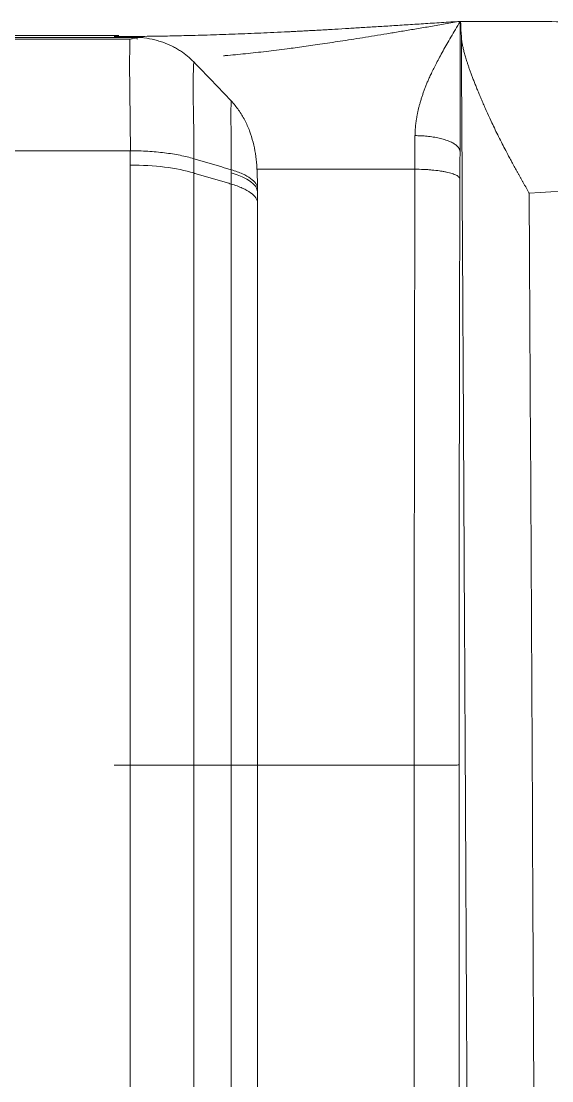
# Model space of a CAD drawing. Header units: inches. Extents: x 3778 to 56227, y -16914 to 35091.
# Drawn here: x 43234.4 to 43240.27, y -12594.39 to -12582.66 of the extents above; entities that cross this region are included whole.
import ezdxf

# ---------------------------------------------------------------- set-up
doc = ezdxf.new("R2010")
doc.units = ezdxf.units.IN
doc.header["$LTSCALE"] = 100
doc.header["$MEASUREMENT"] = 0
doc.layers.add('2-con', color=2, linetype='Continuous')
doc.layers.add('mark-B', color=2, linetype='Continuous', lineweight=20)

# ---------------------------------------------------------------- blocks, each defined once
blk = doc.blocks.new('무풍1WAY 대형')
at = {"layer": 'mark-B'}
for p, q in [((-555.2, -488.058), (-555.201, -481.705)), ((-554.703, -481.7), (-554.702, -488.054)), ((-554.71, -494.654), (-554.709, -494.654)), ((-554.709, -494.654), (-552.958, -494.654)), ((-551.681, -496.113), (-551.699, -496.114)), ((-551.699, -496.114), (0.012, -496.114)), ((-551.433, -496.135), (-550.527, -496.135)), ((-550.527, -496.135), (550.963, -496.135))]:
    blk.add_line(p, q, dxfattribs=at)
for centre, major_axis, ratio, start_param, end_param in [((-555.964, -488.441), (0, -43.794), 0.017455, 1.430909, 1.579525), ((-555.467, -488.441), (0, -44.292), 0.017259, 1.430061, 1.579525), ((-551.972, -494.403), (0.996, 0), 0.298095, 3.141611, 3.926983), ((-551.56, -494.403), (-0.996, 0), 0.297705, 0.78539, 1.570781)]:
    blk.add_ellipse(centre, major_axis=major_axis, ratio=ratio, start_param=start_param, end_param=end_param, dxfattribs=at)
for points, degree, knots in [([(-555.468, -432.394), (-555.461, -435.082), (-555.453, -437.769), (-555.441, -441.796), (-555.437, -443.137), (-555.429, -445.82), (-555.425, -447.161), (-555.419, -449.172), (-555.417, -449.842), (-555.413, -451.182), (-555.411, -451.852), (-555.405, -453.862), (-555.401, -455.201), (-555.394, -457.209), (-555.392, -457.878), (-555.388, -459.216), (-555.385, -459.884), (-555.381, -461.22), (-555.379, -461.887), (-555.374, -463.222), (-555.369, -464.555), (-555.364, -465.887), (-555.359, -467.218), (-555.357, -467.883), (-555.349, -469.877), (-555.344, -471.204), (-555.327, -475.178), (-555.316, -477.818), (-555.292, -483.08), (-555.279, -485.702), (-555.259, -489.62), (-555.25, -491.25), (-555.241, -493.039), (-555.238, -493.526), (-555.236, -493.851), (-555.235, -494.014), (-555.231, -494.826), (-555.227, -495.476), (-555.224, -496.125)], 3, [0, 0, 0, 0, 0.125, 0.125, 0.1875, 0.1875, 0.25, 0.25, 0.28125, 0.28125, 0.3125, 0.3125, 0.375, 0.375, 0.40625, 0.40625, 0.4375, 0.4375, 0.46875, 0.46875, 0.5, 0.53125, 0.53125, 0.5625, 0.5625, 0.625, 0.625, 0.75, 0.75, 0.875, 0.875, 0.9375, 0.953125, 0.960937, 0.960937, 0.96875, 0.96875, 1, 1, 1, 1]), ([(-556.207, -432.543), (-556.2, -435.147), (-556.193, -437.749), (-556.181, -441.649), (-556.177, -442.949), (-556.17, -445.548), (-556.166, -446.847), (-556.16, -448.795), (-556.158, -449.444), (-556.154, -450.742), (-556.152, -451.391), (-556.146, -453.337), (-556.142, -454.635), (-556.136, -456.581), (-556.134, -457.23), (-556.13, -458.528), (-556.127, -459.176), (-556.123, -460.474), (-556.121, -461.122), (-556.116, -462.419), (-556.114, -463.067), (-556.107, -465.009), (-556.103, -466.302), (-556.095, -468.239), (-556.093, -468.884), (-556.088, -470.174), (-556.085, -470.818), (-556.072, -474.037), (-556.061, -476.602), (-556.027, -484.271), (-556.002, -489.347), (-555.974, -494.387)], 3, [0, 0, 0, 0, 0.125, 0.125, 0.1875, 0.1875, 0.25, 0.25, 0.28125, 0.28125, 0.3125, 0.3125, 0.375, 0.375, 0.40625, 0.40625, 0.4375, 0.4375, 0.46875, 0.46875, 0.5, 0.5, 0.5625, 0.5625, 0.59375, 0.59375, 0.625, 0.625, 0.75, 0.75, 1, 1, 1, 1]), ([(-552.968, -494.28), (-552.968, -494.11), (-552.968, -493.76), (-552.968, -493.218), (-552.968, -492.643), (-552.968, -492.036), (-552.968, -491.396), (-552.968, -490.723), (-552.968, -490.017), (-552.968, -489.278), (-552.968, -488.506), (-552.968, -487.701), (-552.968, -486.863), (-552.968, -485.992), (-552.968, -484.168), (-552.968, -481.706), (-552.968, -478.924), (-552.968, -477.07), (-552.968, -476.05), (-552.968, -475.555), (-552.968, -475.273), (-552.968, -474.991), (-552.968, -474.709), (-552.968, -474.427), (-552.968, -474.145), (-552.968, -473.862), (-552.968, -473.58), (-552.968, -473.298), (-552.968, -473.015), (-552.968, -472.733), (-552.968, -472.45), (-552.968, -472.168), (-552.968, -471.885), (-552.968, -471.602), (-552.968, -471.32), (-552.968, -471.037), (-552.968, -470.754), (-552.968, -470.471), (-552.968, -470.188), (-552.968, -469.905), (-552.968, -469.622), (-552.968, -469.339), (-552.968, -469.055), (-552.968, -468.772), (-552.968, -468.489), (-552.968, -468.205), (-552.968, -467.922), (-552.968, -467.638), (-552.968, -467.355), (-552.968, -467.071), (-552.968, -466.787), (-552.968, -466.503), (-552.968, -466.22), (-552.968, -465.936), (-552.968, -465.652), (-552.968, -465.368), (-552.968, -465.084), (-552.968, -464.799), (-552.968, -464.515), (-552.968, -464.231), (-552.968, -463.947), (-552.968, -463.662), (-552.968, -463.378), (-552.968, -463.094), (-552.968, -462.809), (-552.968, -462.525), (-552.968, -462.24), (-552.968, -461.955), (-552.968, -461.671), (-552.968, -461.386), (-552.968, -461.101), (-552.968, -460.816), (-552.968, -460.531), (-552.968, -460.246), (-552.968, -459.961), (-552.968, -459.676), (-552.968, -459.391), (-552.968, -459.106), (-552.968, -458.82), (-552.968, -458.535), (-552.968, -458.25), (-552.968, -457.964), (-552.968, -457.679), (-552.968, -457.393), (-552.968, -457.203), (-552.968, -457.108)], 3, [0, 0, 0, 0, 0.013925, 0.028734, 0.044428, 0.061005, 0.078466, 0.09681, 0.116039, 0.136151, 0.157148, 0.179028, 0.201792, 0.225439, 0.249971, 0.350165, 0.425225, 0.47515, 0.499941, 0.507517, 0.515094, 0.52267, 0.530246, 0.537823, 0.545399, 0.552975, 0.560551, 0.568128, 0.575704, 0.58328, 0.590857, 0.598433, 0.606009, 0.613586, 0.621162, 0.628738, 0.636315, 0.643891, 0.651468, 0.659044, 0.66662, 0.674197, 0.681773, 0.68935, 0.696926, 0.704502, 0.712079, 0.719655, 0.727232, 0.734808, 0.742385, 0.749961, 0.757538, 0.765115, 0.772691, 0.780268, 0.787844, 0.795421, 0.802998, 0.810574, 0.818151, 0.825728, 0.833305, 0.840881, 0.848458, 0.856035, 0.863612, 0.871189, 0.878766, 0.886343, 0.89392, 0.901496, 0.909073, 0.916651, 0.924228, 0.931805, 0.939382, 0.946959, 0.954536, 0.962113, 0.969691, 0.977268, 0.984845, 0.992423, 1, 1, 1, 1]), ([(-552.677, -457.233), (-552.677, -458.807), (-552.677, -460.379), (-552.677, -463.518), (-552.677, -465.085), (-552.677, -468.213), (-552.677, -469.775), (-552.677, -472.893), (-552.677, -474.449), (-552.677, -477.556), (-552.677, -479.106), (-552.677, -481.427), (-552.677, -482.2), (-552.677, -483.744), (-552.677, -486.058), (-552.677, -488.364), (-552.677, -491.432), (-552.677, -492.962), (-552.677, -494.49)], 3, [0, 0, 0, 0, 0.125, 0.125, 0.25, 0.25, 0.375, 0.375, 0.5, 0.5, 0.625, 0.625, 0.6875, 0.6875, 0.75, 0.875, 0.875, 1, 1, 1, 1]), ([(-552.264, -494.612), (-552.264, -491.554), (-552.264, -488.482), (-552.264, -483.854), (-552.264, -482.307), (-552.264, -479.209), (-552.264, -477.656), (-552.264, -474.546), (-552.264, -472.987), (-552.264, -469.865), (-552.264, -468.301), (-552.264, -465.168), (-552.264, -463.599), (-552.264, -460.457), (-552.264, -458.883), (-552.264, -457.307)], 3, [0, 0, 0, 0, 0.25, 0.25, 0.375, 0.375, 0.5, 0.5, 0.625, 0.625, 0.75, 0.75, 0.875, 0.875, 1, 1, 1, 1]), ([(-551.56, -457.359), (-551.56, -458.936), (-551.56, -460.512), (-551.56, -463.657), (-551.56, -465.227), (-551.56, -468.363), (-551.56, -469.928), (-551.56, -473.054), (-551.56, -474.613), (-551.56, -477.727), (-551.56, -479.281), (-551.56, -482.382), (-551.56, -483.93), (-551.56, -488.563), (-551.56, -491.638), (-551.56, -494.699)], 3, [0, 0, 0, 0, 0.125, 0.125, 0.25, 0.25, 0.375, 0.375, 0.5, 0.5, 0.625, 0.625, 0.75, 0.75, 1, 1, 1, 1]), ([(-554.702, -488.054), (-554.734, -488.054), (-554.767, -488.054), (-554.83, -488.054), (-554.861, -488.054), (-554.921, -488.054), (-554.949, -488.055), (-555.003, -488.055), (-555.028, -488.055), (-555.074, -488.056), (-555.095, -488.056), (-555.131, -488.056), (-555.147, -488.056), (-555.172, -488.057), (-555.182, -488.057), (-555.196, -488.058), (-555.2, -488.058), (-555.2, -488.058)], 3, [0, 0, 0, 0, 0.125, 0.125, 0.25, 0.25, 0.375, 0.375, 0.5, 0.5, 0.625, 0.625, 0.75, 0.75, 0.875, 0.875, 1, 1, 1, 1]), ([(-552.968, -494.28), (-552.968, -494.293), (-552.968, -494.306), (-552.968, -494.333), (-552.968, -494.346), (-552.968, -494.373), (-552.968, -494.386), (-552.968, -494.4), (-552.968, -494.402), (-552.968, -494.403), (-552.968, -494.403), (-552.968, -494.403)], 3, [0, 0, 0, 0, 0.324451, 0.324451, 0.648584, 0.648584, 0.972717, 0.972717, 0.999683, 0.999683, 1, 1, 1, 1]), ([(-552.677, -494.49), (-552.723, -494.476), (-552.764, -494.461), (-552.837, -494.429), (-552.868, -494.411), (-552.917, -494.375), (-552.936, -494.357), (-552.962, -494.319), (-552.968, -494.299), (-552.968, -494.28)], 3, [0, 0, 0, 0, 0.25, 0.25, 0.5, 0.5, 0.75, 0.75, 1, 1, 1, 1]), ([(-555.974, -494.387), (-555.969, -494.396), (-555.959, -494.415), (-555.943, -494.443), (-555.928, -494.471), (-555.913, -494.499), (-555.898, -494.526), (-555.883, -494.553), (-555.868, -494.58), (-555.853, -494.607), (-555.838, -494.633), (-555.823, -494.659), (-555.809, -494.686), (-555.792, -494.716), (-555.771, -494.754), (-555.744, -494.804), (-555.712, -494.865), (-555.675, -494.937), (-555.623, -495.039), (-555.568, -495.153), (-555.519, -495.26), (-555.486, -495.335), (-555.461, -495.392), (-555.439, -495.445), (-555.417, -495.496), (-555.397, -495.544), (-555.378, -495.591), (-555.36, -495.636), (-555.344, -495.679), (-555.329, -495.72), (-555.315, -495.759), (-555.302, -495.796), (-555.291, -495.829), (-555.281, -495.859), (-555.273, -495.885), (-555.266, -495.91), (-555.259, -495.934), (-555.253, -495.957), (-555.247, -495.98), (-555.242, -496.001), (-555.238, -496.021), (-555.234, -496.041), (-555.231, -496.06), (-555.228, -496.078), (-555.226, -496.095), (-555.225, -496.111), (-555.224, -496.121), (-555.224, -496.126)], 3, [0, 0, 0, 0, 0.014006, 0.027947, 0.041826, 0.055641, 0.069393, 0.083081, 0.096706, 0.110268, 0.123767, 0.137204, 0.150577, 0.16443, 0.184219, 0.209942, 0.241601, 0.279194, 0.322722, 0.402787, 0.460166, 0.494859, 0.5251, 0.554549, 0.583209, 0.611082, 0.638169, 0.664473, 0.689997, 0.714743, 0.738714, 0.761914, 0.784346, 0.801778, 0.818887, 0.835676, 0.852147, 0.868302, 0.884145, 0.899678, 0.914903, 0.929825, 0.944446, 0.95877, 0.972801, 0.986543, 1, 1, 1, 1]), ([(-552.968, -494.438), (-552.968, -494.481), (-552.968, -494.525), (-552.965, -494.612), (-552.963, -494.655), (-552.953, -494.784), (-552.941, -494.87), (-552.909, -494.995), (-552.896, -495.037), (-552.873, -495.098), (-552.865, -495.119), (-552.847, -495.158), (-552.837, -495.178), (-552.807, -495.236), (-552.785, -495.273), (-552.734, -495.344), (-552.707, -495.379), (-552.676, -495.411)], 3, [0, 0, 0, 0, 0.125, 0.125, 0.25, 0.25, 0.5, 0.5, 0.625, 0.625, 0.6875, 0.6875, 0.75, 0.75, 0.875, 0.875, 1, 1, 1, 1]), ([(-552.968, -494.438), (-552.968, -494.457), (-552.962, -494.477), (-552.937, -494.515), (-552.918, -494.534), (-552.868, -494.569), (-552.837, -494.587), (-552.765, -494.619), (-552.724, -494.634), (-552.678, -494.648)], 3, [0, 0, 0, 0, 0.25, 0.25, 0.5, 0.5, 0.75, 0.75, 1, 1, 1, 1]), ([(-552.677, -494.49), (-552.677, -494.503), (-552.677, -494.516), (-552.677, -494.543), (-552.677, -494.557), (-552.677, -494.585), (-552.677, -494.599), (-552.677, -494.613)], 3, [0, 0, 0, 0, 0.322737, 0.322737, 0.661369, 0.661369, 1, 1, 1, 1]), ([(-554.71, -494.654), (-554.742, -494.653), (-554.774, -494.653), (-554.822, -494.65), (-554.837, -494.65), (-554.868, -494.648), (-554.884, -494.646), (-554.928, -494.642), (-554.957, -494.639), (-554.997, -494.633), (-555.01, -494.631), (-555.035, -494.627), (-555.047, -494.624), (-555.082, -494.617), (-555.102, -494.612), (-555.13, -494.603), (-555.138, -494.6), (-555.154, -494.594), (-555.168, -494.588), (-555.179, -494.581), (-555.189, -494.574), (-555.193, -494.571), (-555.2, -494.564), (-555.202, -494.561), (-555.206, -494.554), (-555.207, -494.55), (-555.208, -494.547)], 3, [0, 0, 0, 0, 0.125, 0.125, 0.1875, 0.1875, 0.25, 0.25, 0.375, 0.375, 0.4375, 0.4375, 0.5, 0.5, 0.625, 0.625, 0.6875, 0.6875, 0.75, 0.8125, 0.8125, 0.875, 0.875, 0.9375, 0.9375, 1, 1, 1, 1]), ([(-552.264, -494.771), (-552.264, -494.745), (-552.264, -494.718), (-552.264, -494.679), (-552.264, -494.665), (-552.264, -494.639), (-552.264, -494.626), (-552.264, -494.612)], 3, [0, 0, 0, 0, 0.499548, 0.499548, 0.749774, 0.749774, 1, 1, 1, 1]), ([(-552.677, -494.646), (-552.677, -494.696), (-552.677, -494.744), (-552.677, -494.836), (-552.676, -494.88), (-552.676, -494.944), (-552.676, -494.965), (-552.676, -495.005), (-552.676, -495.025), (-552.676, -495.082), (-552.676, -495.117), (-552.675, -495.167), (-552.675, -495.183), (-552.675, -495.213), (-552.675, -495.228), (-552.675, -495.27), (-552.675, -495.319), (-552.676, -495.357), (-552.676, -495.381), (-552.676, -495.388), (-552.676, -495.398), (-552.676, -495.401), (-552.676, -495.406), (-552.676, -495.409), (-552.676, -495.411)], 3, [0, 0, 0, 0, 0.125, 0.125, 0.25, 0.25, 0.3125, 0.3125, 0.375, 0.375, 0.5, 0.5, 0.5625, 0.5625, 0.625, 0.625, 0.75, 0.875, 0.875, 0.9375, 0.9375, 0.96875, 0.96875, 1, 1, 1, 1]), ([(-551.56, -494.699), (-551.56, -494.713), (-551.56, -494.726), (-551.56, -494.752), (-551.56, -494.766), (-551.56, -494.805), (-551.56, -494.83), (-551.56, -494.857), (-551.56, -494.857), (-551.56, -494.858)], 3, [0, 0, 0, 0, 0.252045, 0.252045, 0.503629, 0.503629, 0.988194, 0.988194, 1, 1, 1, 1]), ([(-555.211, -496.291), (-555.212, -495.771), (-555.211, -495.522), (-555.211, -495.116), (-555.209, -494.852)], 2, [0, 0, 0, 0.499996, 0.499996, 1, 1, 1]), ([(-552.264, -495.841), (-552.264, -495.84), (-552.264, -495.839), (-552.263, -495.835), (-552.263, -495.829), (-552.263, -495.82), (-552.261, -495.797), (-552.26, -495.776), (-552.259, -495.743), (-552.259, -495.736), (-552.259, -495.721), (-552.258, -495.714), (-552.258, -495.69), (-552.258, -495.672), (-552.257, -495.617), (-552.257, -495.574), (-552.257, -495.504), (-552.258, -495.479), (-552.258, -495.427), (-552.258, -495.399), (-552.26, -495.315), (-552.261, -495.254), (-552.263, -495.127), (-552.264, -495.06), (-552.266, -494.954), (-552.266, -494.918), (-552.266, -494.844), (-552.266, -494.807), (-552.266, -494.769)], 3, [0, 0, 0, 0, 0.03125, 0.03125, 0.0625, 0.125, 0.125, 0.25, 0.25, 0.28125, 0.28125, 0.3125, 0.3125, 0.375, 0.375, 0.5, 0.5, 0.5625, 0.5625, 0.625, 0.625, 0.75, 0.75, 0.875, 0.875, 0.9375, 0.9375, 1, 1, 1, 1]), ([(-552.264, -494.771), (-552.218, -494.785), (-552.167, -494.797), (-552.059, -494.819), (-552.001, -494.828), (-551.881, -494.843), (-551.818, -494.848), (-551.69, -494.856), (-551.625, -494.858), (-551.56, -494.858)], 3, [0, 0, 0, 0, 0.25, 0.25, 0.5, 0.5, 0.75, 0.75, 1, 1, 1, 1]), ([(-551.562, -494.856), (-551.562, -494.895), (-551.562, -494.934), (-551.562, -495.009), (-551.561, -495.047), (-551.561, -495.157), (-551.56, -495.227), (-551.558, -495.362), (-551.557, -495.426), (-551.556, -495.517), (-551.556, -495.547), (-551.555, -495.605), (-551.555, -495.633), (-551.554, -495.714), (-551.554, -495.813), (-551.554, -495.895), (-551.555, -495.949), (-551.555, -495.967), (-551.555, -495.999), (-551.556, -496.013), (-551.557, -496.054), (-551.557, -496.076), (-551.558, -496.093)], 3, [0, 0, 0, 0, 0.0625, 0.0625, 0.125, 0.125, 0.25, 0.25, 0.375, 0.375, 0.4375, 0.4375, 0.5, 0.5, 0.625, 0.75, 0.75, 0.8125, 0.8125, 0.875, 0.875, 1, 1, 1, 1]), ([(-554.711, -495.026), (-554.712, -495.031), (-554.712, -495.042), (-554.712, -495.059), (-554.713, -495.076), (-554.714, -495.093), (-554.715, -495.11), (-554.717, -495.127), (-554.718, -495.144), (-554.72, -495.162), (-554.723, -495.179), (-554.725, -495.197), (-554.728, -495.214), (-554.731, -495.232), (-554.734, -495.25), (-554.737, -495.268), (-554.741, -495.286), (-554.745, -495.304), (-554.749, -495.322), (-554.754, -495.34), (-554.759, -495.359), (-554.764, -495.377), (-554.769, -495.396), (-554.775, -495.415), (-554.78, -495.433), (-554.786, -495.452), (-554.793, -495.471), (-554.799, -495.49), (-554.806, -495.509), (-554.813, -495.529), (-554.82, -495.548), (-554.828, -495.567), (-554.835, -495.587), (-554.843, -495.607), (-554.852, -495.626), (-554.86, -495.646), (-554.873, -495.676), (-554.893, -495.717), (-554.919, -495.772), (-554.95, -495.831), (-554.984, -495.895), (-555.022, -495.965), (-555.064, -496.039), (-555.109, -496.119), (-555.159, -496.203), (-555.193, -496.261), (-555.211, -496.291)], 3, [0, 0, 0, 0, 0.011928, 0.02394, 0.03604, 0.048229, 0.06051, 0.072886, 0.085357, 0.097927, 0.110597, 0.12337, 0.136247, 0.149231, 0.162323, 0.175526, 0.188841, 0.202269, 0.215813, 0.229474, 0.243255, 0.257155, 0.271178, 0.285324, 0.299596, 0.313993, 0.328519, 0.343174, 0.357959, 0.372876, 0.387926, 0.403111, 0.41843, 0.433887, 0.449481, 0.465214, 0.481086, 0.520577, 0.564583, 0.613121, 0.666203, 0.723838, 0.786032, 0.852789, 0.924112, 1, 1, 1, 1]), ([(-552.676, -495.411), (-552.609, -495.484), (-552.54, -495.556), (-552.403, -495.699), (-552.333, -495.77), (-552.264, -495.841)], 3, [0, 0, 0, 0, 0.5, 0.5, 1, 1, 1, 1]), ([(-555.211, -496.291), (-555.156, -496.282), (-555.047, -496.263), (-554.886, -496.235), (-554.731, -496.209), (-554.581, -496.184), (-554.437, -496.16), (-554.299, -496.137), (-554.165, -496.116), (-554.038, -496.095), (-553.916, -496.076), (-553.799, -496.059), (-553.688, -496.042), (-553.583, -496.027), (-553.483, -496.012), (-553.388, -495.999), (-553.288, -495.986), (-553.18, -495.972), (-553.064, -495.958), (-552.95, -495.945), (-552.836, -495.933), (-552.724, -495.921), (-552.643, -495.914), (-552.599, -495.91), (-552.592, -495.909)], 3, [0, 0, 0, 0, 0.063778, 0.125419, 0.184922, 0.242288, 0.297518, 0.350611, 0.401567, 0.450388, 0.497073, 0.541624, 0.584039, 0.624321, 0.662469, 0.698485, 0.73237, 0.777009, 0.821117, 0.864697, 0.907749, 0.950276, 0.992281, 1, 1, 1, 1]), ([(-552.118, -495.963), (-552.144, -495.945), (-552.17, -495.925), (-552.218, -495.885), (-552.242, -495.863), (-552.264, -495.841)], 3, [0, 0, 0, 0, 0.5, 0.5, 1, 1, 1, 1]), ([(-552.118, -495.963), (-552.104, -495.972), (-552.089, -495.981), (-552.058, -495.999), (-552.042, -496.008), (-551.992, -496.032), (-551.957, -496.047), (-551.901, -496.066), (-551.883, -496.072), (-551.844, -496.083), (-551.824, -496.088), (-551.764, -496.102), (-551.723, -496.109), (-551.681, -496.113)], 3, [0, 0, 0, 0, 0.125, 0.125, 0.25, 0.25, 0.5, 0.5, 0.625, 0.625, 0.75, 0.75, 1, 1, 1, 1]), ([(-555.224, -496.124), (-555.219, -496.175), (-555.219, -496.241), (-555.215, -496.287), (-555.213, -496.293), (-555.211, -496.291)], 3, [0, 0, 0, 0, 0.457415, 0.728707, 1, 1, 1, 1]), ([(-551.383, -496.123), (-552.234, -496.123), (-553.297, -496.175), (-553.937, -496.207), (-555.211, -496.291)], 2, [0, 0, 0, 0.500015, 0.500015, 1, 1, 1]), ([(-551.681, -496.113), (-551.661, -496.112), (-551.641, -496.11), (-551.61, -496.105), (-551.594, -496.102), (-551.576, -496.098), (-551.568, -496.096), (-551.563, -496.094), (-551.561, -496.093), (-551.558, -496.093)], 3, [0, 0, 0, 0, 0.5, 0.5, 0.75, 0.875, 0.9375, 0.9375, 1, 1, 1, 1])]:
    blk.add_open_spline(points, degree=degree, knots=knots, dxfattribs=at)
for points, degree in [([(-554.702, -488.054), (-551.383, -488.054)], 1), ([(-559.823, -494.658), (-558.54, -494.567), (-557.257, -494.477), (-555.974, -494.387)], 3), ([(-552.968, -494.437), (-552.968, -494.425), (-552.968, -494.414), (-552.968, -494.403)], 3), ([(-552.264, -494.612), (-552.677, -494.49)], 1), ([(-555.209, -494.852), (-555.209, -494.751), (-555.208, -494.65), (-555.208, -494.547)], 3), ([(-552.677, -494.613), (-552.677, -494.624), (-552.677, -494.636), (-552.677, -494.648)], 3), ([(-554.709, -494.654), (-554.71, -494.779), (-554.711, -494.903), (-554.711, -495.026)], 3), ([(-552.678, -494.648), (-552.266, -494.77)], 1), ([(-1.177, -494.856), (-184.638, -494.856), (-368.1, -494.856), (-551.561, -494.856)], 3), ([(-551.64, -496.099), (-551.638, -496.097), (-551.636, -496.095), (-551.634, -496.093)], 3), ([(0.012, -496.093), (-183.844, -496.093), (-367.701, -496.093), (-551.558, -496.093)], 3), ([(-555.753, -496.289), (-559.948, -496.276)], 1), ([(-555.211, -496.291), (-556.224, -496.291)], 1), ([(-555.211, -496.291), (-555.753, -496.289)], 1)]:
    blk.add_open_spline(points, degree=degree, dxfattribs=at)
blk.add_rational_spline([(-554.711, -495.026), (-555.201, -495.023), (-555.209, -494.852)], [1, 0.712865033124, 1], degree=2, dxfattribs=at)
blk = doc.blocks.new('dpdjzjs')
at = {"layer": 'mark-B', "rotation": 180}
blk.add_blockref('무풍1WAY 대형', (178654.915, 88751.491), dxfattribs=at)

msp = doc.modelspace()

# ---------------------------------------------------------------- block references
at = {"layer": '2-con'}
msp.add_blockref('dpdjzjs', (-135970.865, -101830.442), dxfattribs=at)

doc.saveas('drawing.dxf')
